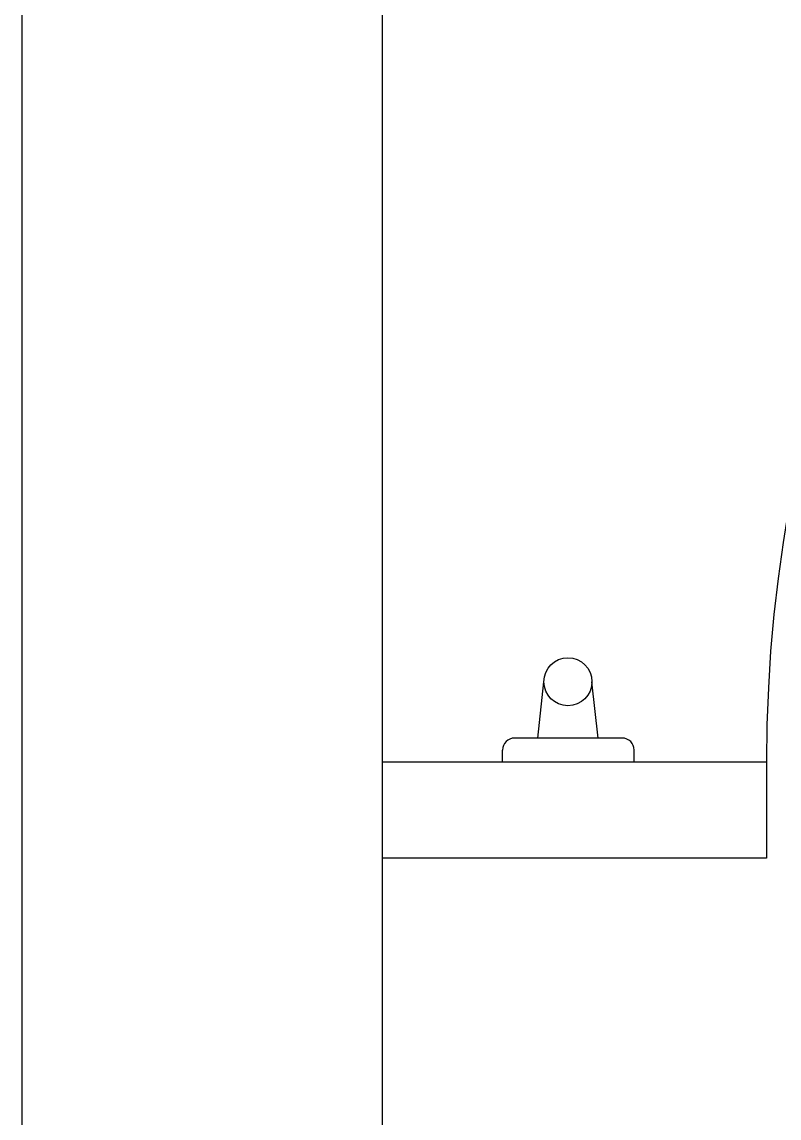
# Model space of a CAD drawing. Header units: inches. Extents: x 542787 to 543192, y 9574025 to 9574373.
# Drawn here: x 543038.771 to 543039.0862, y 9574118.9006 to 9574119.3572 of the extents above; entities that cross this region are included whole.
import ezdxf

# ---------------------------------------------------------------- set-up
doc = ezdxf.new("R2010")
doc.units = ezdxf.units.IN
doc.header["$MEASUREMENT"] = 0
doc.layers.add('I-ARQ', color=8, linetype='Continuous')

msp = doc.modelspace()

# ---------------------------------------------------------------- linework, layer by layer
at = {"layer": 'I-ARQ'}
for p, q in [((543038.77101, 9574119.86701), (543038.77101, 9574115.22951)), ((543038.77101, 9574119.86701), (543038.77101, 9574119.19951)), ((543038.92101, 9574119.86701), (543038.92101, 9574119.19951)), ((543038.92101, 9574119.86701), (543038.92101, 9574119.1589)), ((543038.92101, 9574119.1589), (543038.92101, 9574115.22951)), ((543038.98581, 9574119.0589), (543038.98834, 9574119.08236)), ((543039.01086, 9574119.0589), (543039.00834, 9574119.08236)), ((543039.02092, 9574119.0589), (543038.97609, 9574119.0589)), ((543038.97109, 9574119.0489), (543038.97109, 9574119.0539)), ((543039.02592, 9574119.0489), (543039.02592, 9574119.0539)), ((543039.08101, 9574119.0489), (543038.92101, 9574119.0489)), ((543039.02592, 9574119.0489), (543038.97109, 9574119.0489)), ((543039.08101, 9574119.0489), (543039.08101, 9574119.0089)), ((543039.08101, 9574119.0089), (543038.92101, 9574119.0089))]:
    msp.add_line(p, q, dxfattribs=at)
msp.add_circle((543038.99834, 9574119.08236), 0.01, dxfattribs=at)
for centre, radius, start, end in [((543039.68259, 9574119.04917), 0.60159, 90.15105, 180.02584), ((543038.97609, 9574119.0539), 0.005, 90, 180), ((543039.02092, 9574119.0539), 0.005, 0, 90)]:
    msp.add_arc(centre, radius, start, end, dxfattribs=at)

doc.saveas('drawing.dxf')
